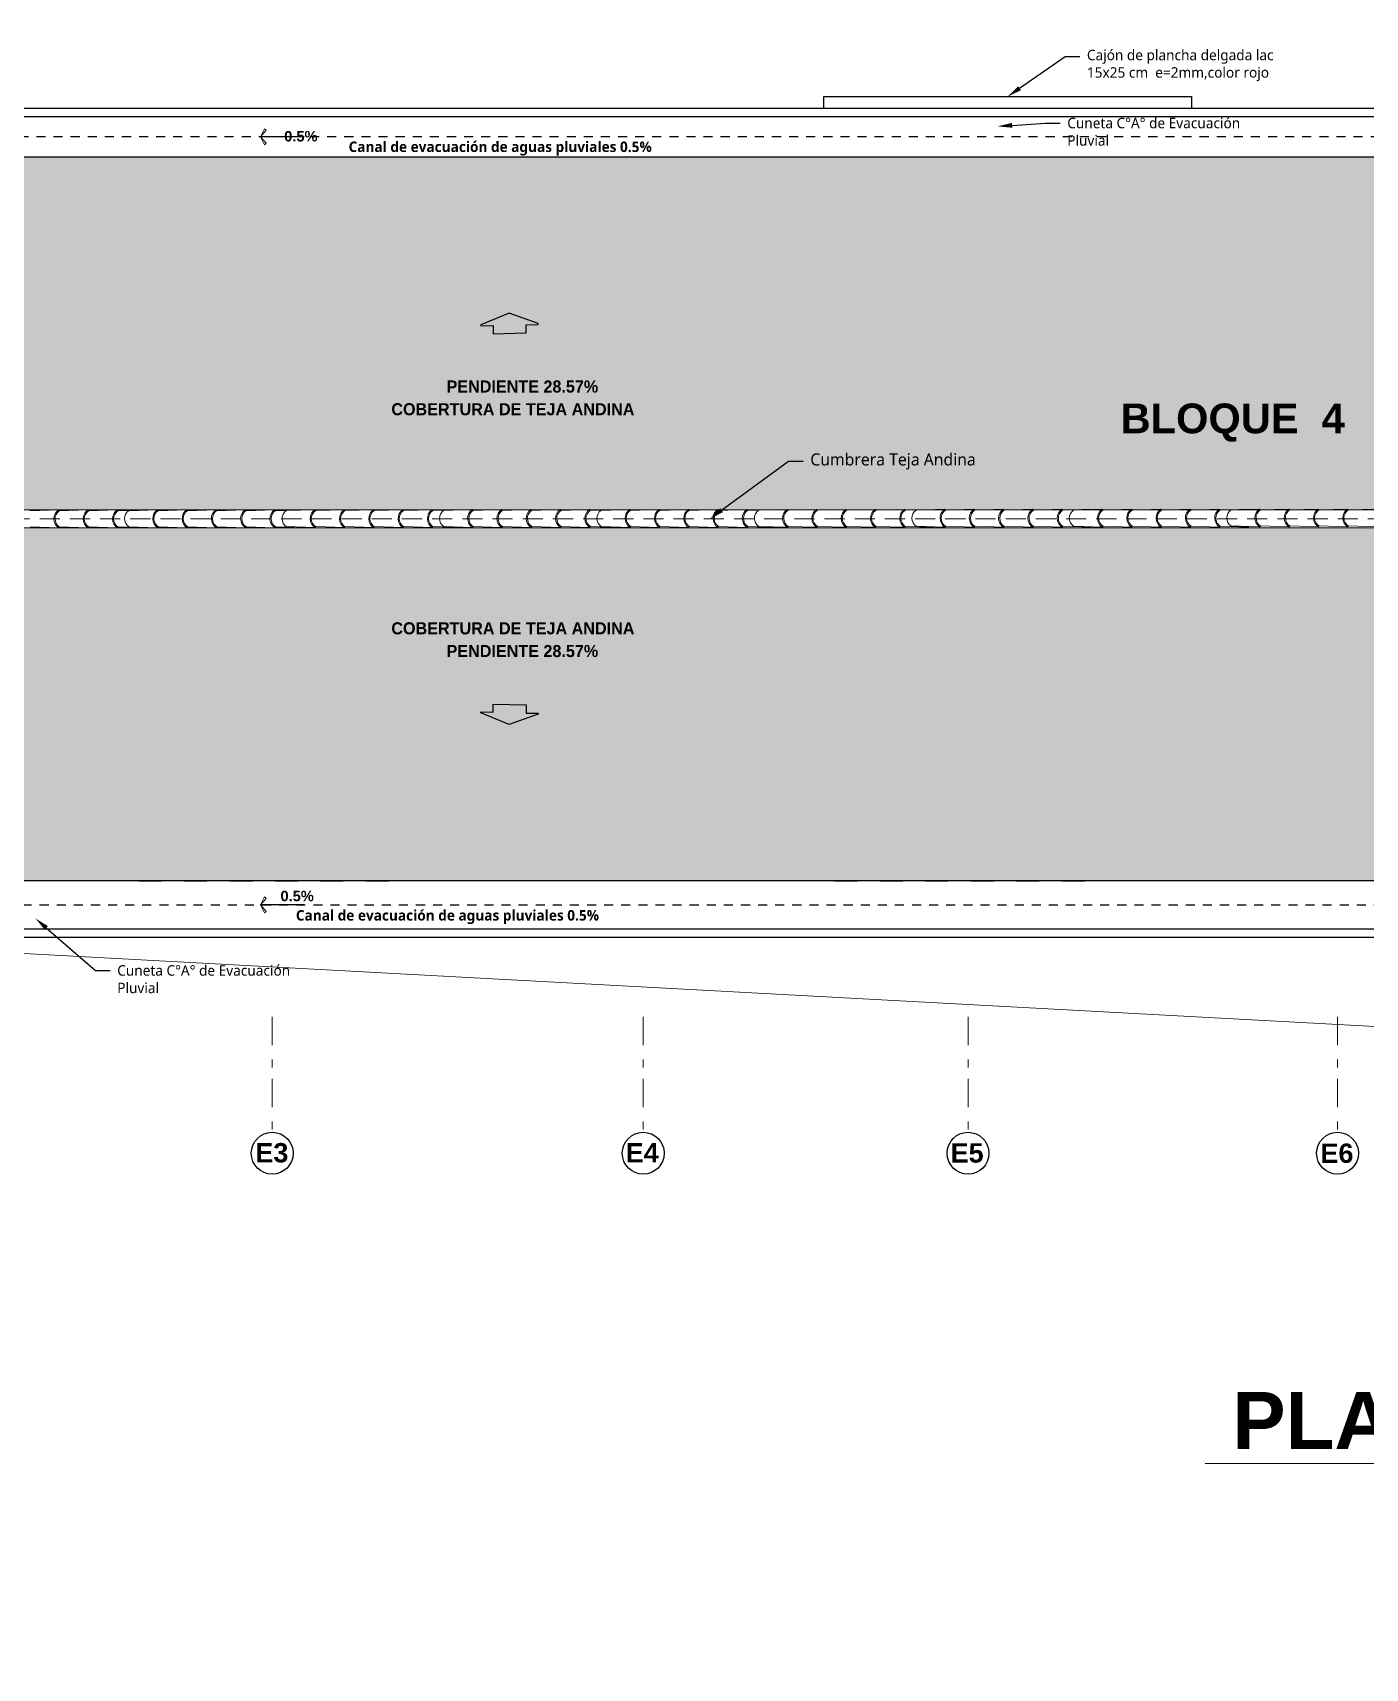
# Model space of a CAD drawing. Header units: metres. Extents: x 27 to 147, y -173 to 8.
# Drawn here: x 95.86 to 112.41, y -70.51 to -50.19 of the extents above; entities that cross this region are included whole.
import ezdxf
from ezdxf import colors
from ezdxf.entities.mleader import LeaderData, LeaderLine
from ezdxf.enums import TextEntityAlignment as Align
from ezdxf.math import Vec2, Vec3

# ---------------------------------------------------------------- set-up
doc = ezdxf.new("R2010")
doc.units = ezdxf.units.M
for name, pattern in [('Dashed', [0.564444, 0.282222, -0.282222]), ('DASHED2', [0.375, 0.25, -0.125]), ('Dot & Dashed', [0.670278, 0.352778, -0.176389, 0, -0.141111]), ('HIDDEN2', [0.1875, 0.125, -0.0625])]:
    doc.linetypes.add(name, pattern=pattern)
for name, color, linetype, lineweight in [('2D Drafting - General_Pen_No__46', 7, 'Continuous', 25), ('cotas', 7, 'Continuous', 5), ('Cotas varias El', 253, 'Continuous', 13), ('Estructura CAJON', 7, 'Continuous', 25), ('GRAFO 0 BLANCO', 7, 'Continuous', 0), ('grafo 2', 31, 'Continuous', 20), ('GRAFO 4', 7, 'Continuous', 30), ('letras sr', 7, 'Continuous', 5), ('linea0016', 144, 'HIDDEN2', 9), ('Lineas Referencia', 73, 'Continuous', 13), ('teja andina', 252, 'Continuous', 0), ('TEJAS ANDINA', 253, 'Continuous', 0), ('TEXTOS-SUBTITULO', 7, 'Continuous', 30)]:
    doc.layers.add(name, color=color, linetype=linetype, lineweight=lineweight)
doc.layers.add('Estructura – Carga_Pen_No__87', color=7, linetype='Continuous', lineweight=20, true_color=0x6a6a6a)
doc.layers.add('Interior - Furniture _Pen_No__3', color=7, linetype='Continuous', lineweight=18, true_color=0xff6600)
doc.layers.add('perimetroooo', color=3, linetype='Continuous')
doc.styles.add('Generales', font='trebuc.ttf', dxfattribs={"height": 0.1})
doc.styles.add('GENERATED_STYLE_1', font='arialbd.ttf')
doc.styles.add('GENERATED_STYLE_2', font='arial.ttf')
doc.styles.add('Santa Rosa 1 50', font='trebuc.ttf')
doc.styles.add('TURBO_BASS', font='swisseb.ttf')

# ---------------------------------------------------------------- blocks, each defined once
blk = doc.blocks.new('FLECHA')
at = {"layer": 'grafo 2', "ltscale": 0.05}
for p, q in [((674350.407, 8489809.493, -2.952), (674350.357, 8489809.393, -2.952)), ((674350.407, 8489809.493, -2.952), (674350.426, 8489809.474, -2.952)), ((674350.426, 8489809.474, -2.952), (674350.357, 8489809.393, -2.952)), ((674350.426, 8489809.312, -2.952), (674350.357, 8489809.393, -2.952)), ((674350.407, 8489809.293, -2.952), (674350.426, 8489809.312, -2.952))]:
    blk.add_line(p, q, dxfattribs=at)
at = {"layer": 'grafo 2', "lineweight": 25}
blk.add_line((674350.899, 8489809.393, -2.952), (674350.357, 8489809.393, -2.952), dxfattribs=at)
at = {"layer": 'grafo 2'}
blk.add_line((674350.357, 8489809.393, -2.952), (674350.407, 8489809.293, -2.952), dxfattribs=at)

msp = doc.modelspace()

# ---------------------------------------------------------------- hatches: boundary and pattern name
at = {"layer": 'Interior - Furniture _Pen_No__3', "true_color": 0x939598}
h = msp.add_hatch(color=252, dxfattribs=at)
h.dxf.hatch_style = 1
h.paths.add_polyline_path([(101.987, -53.922), (101.985, -53.82), (102.136, -53.816), (102.135, -53.807), (101.776, -53.678), (101.424, -53.823), (101.424, -53.833), (101.575, -53.829), (101.577, -53.932)])
h = msp.add_hatch(color=252, dxfattribs=at)
h.dxf.hatch_style = 1
h.paths.add_polyline_path([(101.577, -58.532), (101.575, -58.634), (101.424, -58.631), (101.424, -58.641), (101.776, -58.785), (102.135, -58.657), (102.136, -58.647), (101.985, -58.644), (101.987, -58.541)])
at = {"layer": 'TEJAS ANDINA'}
h = msp.add_hatch(dxfattribs=at)
h.set_pattern_fill('SPANTIL1', color=256, scale=0.2, angle=180, style=2, pattern_type=2)
h.set_pattern_definition([(94.9697, (287.440507, 279.360739), (0.1999982614, -2.4000002103), [0.1846944, -4.4326642]), (0, (287.4245, 279.54474), (0.2, 0.2), [0.016, -0.184]), (180, (287.6245, 279.56074), (-0.2, -0.2), [0.056, -0.144]), (270, (287.5685, 279.56074), (0.2, -0.2), [0.02, -0.18]), (90, (287.4405, 279.54074), (-0.2, 0.2), [0.02, -0.18]), (180, (287.4405, 279.56074), (-0.2, -0.2), [0.016, -0.184]), (180, (287.6245, 279.54474), (-0.2, -0.2), [0.04, -0.16]), (265.0303, (287.584507, 279.544739), (-0.1999982614, -2.4000002103), [0.1846944, -4.4326642]), (232.6961, (287.584507, 279.534739), (2.59999717798, 3.40000214834), [0.0528016, -5.22735]), (198.4349, (287.55251, 279.49274), (-0.400000087, -0.199999681), [0.0505964, -0.581859]), (161.5651, (287.50451, 279.47674), (0.400000087, -0.199999681), [0.0505964, -0.581859]), (127.3039, (287.456507, 279.492739), (-2.59999717798, 3.40000214834), [0.0528016, -5.22735]), (200.2249, (287.542507, 279.506739), (2.19999945287, 0.80000166712), [0.040497, -4.0091944]), (159.7751, (287.504507, 279.492739), (-2.19999945287, 0.80000166712), [0.040497, -4.0091944]), (127.4054, (287.466507, 279.506739), (-2.00000199052, 2.599998493), [0.0428018, -4.237385]), (232.5946, (287.568507, 279.540739), (2.00000199052, 2.599998493), [0.0428018, -4.237385])])
h.paths.add_polyline_path([(126.118, -56.105), (130.481, -51.736), (90.849, -51.736), (95.237, -56.129), (113.92, -56.114)])
h = msp.add_hatch(dxfattribs=at)
h.set_pattern_fill('SPANTIL1', color=256, scale=0.2, style=2, pattern_type=2)
h.set_pattern_definition([(274.9697, (287.808507, 279.760739), (-0.1999982614, 2.4000002103), [0.1846944, -4.4326642]), (180, (287.8245, 279.57674), (-0.2, -0.2), [0.016, -0.184]), (0, (287.6245, 279.56074), (0.2, 0.2), [0.056, -0.144]), (90, (287.6805, 279.56074), (-0.2, 0.2), [0.02, -0.18]), (270, (287.8085, 279.58074), (0.2, -0.2), [0.02, -0.18]), (0, (287.8085, 279.56074), (0.2, 0.2), [0.016, -0.184]), (0, (287.6245, 279.57674), (0.2, 0.2), [0.04, -0.16]), (85.0303, (287.664507, 279.576739), (0.1999982614, 2.4000002103), [0.1846944, -4.4326642]), (52.6961, (287.664507, 279.586739), (-2.59999717798, -3.40000214834), [0.0528016, -5.22735]), (18.4349, (287.69651, 279.62874), (0.400000087, 0.199999681), [0.0505964, -0.581859]), (341.5651, (287.74451, 279.64474), (-0.400000087, 0.199999681), [0.0505964, -0.581859]), (307.3039, (287.792507, 279.628739), (2.59999717798, -3.40000214834), [0.0528016, -5.22735]), (20.2249, (287.706507, 279.614739), (-2.19999945287, -0.80000166712), [0.040497, -4.0091944]), (339.7751, (287.744507, 279.628739), (2.19999945287, -0.80000166712), [0.040497, -4.0091944]), (307.4054, (287.782507, 279.614739), (2.00000199052, -2.599998493), [0.0428018, -4.237385]), (52.5946, (287.680507, 279.580739), (-2.00000199052, -2.599998493), [0.0428018, -4.237385])])
h.paths.add_polyline_path([(95.235, -56.337), (90.849, -60.728), (130.479, -60.728), (126.102, -56.347), (107.418, -56.342)])

# ---------------------------------------------------------------- linework, layer by layer
at = {"layer": 'cotas', "color": 7}
msp.add_line((110.42, -67.968), (130.041, -67.968), dxfattribs=at)
at = {"layer": 'Cotas varias El', "linetype": 'Dot & Dashed'}
for p, q in [((98.831, -62.418), (98.831, -63.852)), ((103.44, -62.418), (103.44, -63.852)), ((107.475, -62.418), (107.475, -63.852)), ((112.065, -62.418), (112.065, -63.852))]:
    msp.add_line(p, q, dxfattribs=at)
at = {"layer": 'Estructura CAJON'}
msp.add_lwpolyline([(105.683, -51.136), (105.683, -50.986), (110.253, -50.986), (110.253, -51.136)], close=True, dxfattribs=at)
at = {"layer": 'Estructura – Carga_Pen_No__87', "linetype": 'DASHED2', "flags": 128}
msp.add_lwpolyline([(95.193, -56.232), (126.135, -56.232)], dxfattribs=at)
at = {"layer": 'GRAFO 0 BLANCO', "color": 7}
msp.add_lwpolyline([(128.571, -2.288), (139.003, -54.576), (139.003, -54.576), (139.003, -54.576), (139.003, -54.576), (139.003, -54.576), (139.003, -54.576), (139.003, -54.576), (139.003, -54.576), (139.003, -54.576), (139.003, -54.576), (140.661, -64.057), (140.661, -64.057), (140.661, -64.057), (140.661, -64.057), (140.661, -64.057), (140.661, -64.057), (88.078, -61.217), (88.078, -71.03), (33.094, -68.411)], dxfattribs=at)
at = {"layer": 'GRAFO 4', "linetype": 'Continuous'}
for p, q in [((131.235, -51.136), (90.093, -51.136)), ((90.193, -51.236), (131.135, -51.236)), ((130.535, -61.328), (90.793, -61.328)), ((90.693, -61.428), (130.635, -61.428))]:
    msp.add_line(p, q, dxfattribs=at)
at = {"layer": 'GRAFO 4', "linetype": 'Continuous', "flags": 128}
for points in [[(102.136, -53.816), (102.135, -53.807), (101.776, -53.678), (101.424, -53.823), (101.424, -53.833), (101.575, -53.829), (101.577, -53.932), (101.987, -53.922), (101.985, -53.82)], [(102.136, -58.647), (102.135, -58.657), (101.776, -58.785), (101.424, -58.641), (101.424, -58.631), (101.575, -58.634), (101.577, -58.532), (101.987, -58.541), (101.985, -58.644)]]:
    msp.add_lwpolyline(points, close=True, dxfattribs=at)
at = {"layer": 'GRAFO 4', "linetype": 'Continuous'}
for centre in [(98.831, -64.112), (103.44, -64.112), (107.475, -64.112), (112.065, -64.112)]:
    msp.add_circle(centre, 0.26, dxfattribs=at)
at = {"layer": 'linea0016', "linetype": 'HIDDEN2', "lineweight": 30, "ltscale": 0.9, "flags": 128}
msp.add_lwpolyline([(130.885, -61.028), (130.885, -51.486), (90.443, -51.486), (90.443, -61.028)], close=True, dxfattribs=at)
at = {"layer": 'perimetroooo', "color": 252}
msp.add_lwpolyline([(90.693, -51.736), (130.635, -51.736), (130.635, -60.728), (90.693, -60.728)], close=True, dxfattribs=at)
at = {"layer": 'perimetroooo', "color": 1, "linetype": 'Dashed'}
for points in [[(97.174, -60.728), (100.474, -60.728)], [(105.818, -60.728), (109.117, -60.728)]]:
    msp.add_lwpolyline(points, dxfattribs=at)
at = {"layer": 'teja andina'}
for p, q in [((95.821, -56.133), (96.177, -56.122)), ((96.177, -56.122), (96.185, -56.133)), ((96.177, -56.122), (96.185, -56.133)), ((96.185, -56.133), (96.541, -56.122)), ((96.185, -56.133), (96.541, -56.122)), ((96.541, -56.122), (96.549, -56.133)), ((96.541, -56.122), (96.549, -56.133)), ((96.549, -56.133), (96.905, -56.122)), ((96.905, -56.122), (96.913, -56.133)), ((96.913, -56.133), (97.269, -56.122)), ((97.049, -56.132), (97.405, -56.12)), ((97.049, -56.132), (97.405, -56.12)), ((97.405, -56.12), (97.413, -56.132)), ((97.405, -56.12), (97.413, -56.132)), ((97.413, -56.132), (97.769, -56.12)), ((97.769, -56.12), (97.777, -56.132)), ((97.777, -56.132), (98.133, -56.12)), ((98.133, -56.12), (98.141, -56.132)), ((98.133, -56.12), (98.141, -56.132)), ((98.141, -56.132), (98.497, -56.12)), ((98.141, -56.132), (98.497, -56.12)), ((98.497, -56.12), (98.505, -56.132)), ((98.497, -56.12), (98.505, -56.132)), ((98.505, -56.132), (98.861, -56.12)), ((98.861, -56.12), (98.869, -56.132)), ((98.869, -56.132), (99.225, -56.12)), ((99.005, -56.13), (99.361, -56.119)), ((99.005, -56.13), (99.361, -56.119)), ((99.361, -56.119), (99.369, -56.13)), ((99.361, -56.119), (99.369, -56.13)), ((99.369, -56.13), (99.725, -56.119)), ((99.725, -56.119), (99.733, -56.13)), ((99.733, -56.13), (100.089, -56.119)), ((100.089, -56.119), (100.097, -56.13)), ((100.089, -56.119), (100.097, -56.13)), ((100.097, -56.13), (100.453, -56.119)), ((100.097, -56.13), (100.453, -56.119)), ((100.453, -56.119), (100.461, -56.13)), ((100.453, -56.119), (100.461, -56.13)), ((100.461, -56.13), (100.817, -56.119)), ((100.817, -56.119), (100.825, -56.13)), ((100.825, -56.13), (101.181, -56.119)), ((100.961, -56.129), (101.317, -56.117)), ((100.961, -56.129), (101.317, -56.117)), ((101.317, -56.117), (101.325, -56.129)), ((101.317, -56.117), (101.325, -56.129)), ((101.325, -56.129), (101.681, -56.117)), ((101.681, -56.117), (101.689, -56.129)), ((101.689, -56.129), (102.045, -56.117)), ((102.045, -56.117), (102.053, -56.129)), ((102.045, -56.117), (102.053, -56.129)), ((102.053, -56.129), (102.409, -56.117)), ((102.053, -56.129), (102.409, -56.117)), ((102.409, -56.117), (102.417, -56.129)), ((102.409, -56.117), (102.417, -56.129)), ((102.417, -56.129), (102.773, -56.117)), ((102.773, -56.117), (102.781, -56.129)), ((102.781, -56.129), (103.137, -56.117)), ((102.917, -56.128), (103.273, -56.116)), ((102.917, -56.128), (103.273, -56.116)), ((103.273, -56.116), (103.281, -56.128)), ((103.273, -56.116), (103.281, -56.128)), ((103.281, -56.128), (103.637, -56.116)), ((103.637, -56.116), (103.645, -56.128)), ((103.645, -56.128), (104.001, -56.116)), ((104.001, -56.116), (104.009, -56.128)), ((104.001, -56.116), (104.009, -56.128)), ((104.009, -56.128), (104.365, -56.116)), ((104.009, -56.128), (104.365, -56.116)), ((104.365, -56.116), (104.373, -56.128)), ((104.365, -56.116), (104.373, -56.128)), ((104.373, -56.128), (104.729, -56.116)), ((104.729, -56.116), (104.737, -56.128)), ((104.737, -56.128), (105.093, -56.116)), ((104.873, -56.126), (105.229, -56.115)), ((104.873, -56.126), (105.229, -56.115)), ((105.229, -56.115), (105.237, -56.126)), ((105.229, -56.115), (105.237, -56.126)), ((105.237, -56.126), (105.593, -56.115)), ((105.593, -56.115), (105.601, -56.126)), ((105.601, -56.126), (105.957, -56.115)), ((105.957, -56.115), (105.965, -56.126)), ((105.957, -56.115), (105.965, -56.126)), ((105.965, -56.126), (106.321, -56.115)), ((105.965, -56.126), (106.321, -56.115)), ((106.321, -56.115), (106.329, -56.126)), ((106.321, -56.115), (106.329, -56.126)), ((106.329, -56.126), (106.685, -56.115)), ((106.685, -56.115), (106.693, -56.126)), ((106.693, -56.126), (107.049, -56.115)), ((106.829, -56.125), (107.185, -56.113)), ((106.829, -56.125), (107.185, -56.113)), ((107.185, -56.113), (107.193, -56.125)), ((107.185, -56.113), (107.193, -56.125)), ((107.193, -56.125), (107.549, -56.113)), ((107.549, -56.113), (107.557, -56.125)), ((107.557, -56.125), (107.913, -56.113)), ((107.913, -56.113), (107.921, -56.125)), ((107.913, -56.113), (107.921, -56.125)), ((107.921, -56.125), (108.277, -56.113)), ((107.921, -56.125), (108.277, -56.113)), ((108.277, -56.113), (108.285, -56.125)), ((108.277, -56.113), (108.285, -56.125)), ((108.285, -56.125), (108.641, -56.113)), ((108.641, -56.113), (108.649, -56.125)), ((108.649, -56.125), (109.005, -56.113)), ((108.785, -56.123), (109.141, -56.112)), ((108.785, -56.123), (109.141, -56.112)), ((109.141, -56.112), (109.149, -56.123)), ((109.141, -56.112), (109.149, -56.123)), ((109.149, -56.123), (109.505, -56.112)), ((109.505, -56.112), (109.513, -56.123)), ((109.513, -56.123), (109.869, -56.112)), ((109.869, -56.112), (109.877, -56.123)), ((109.869, -56.112), (109.877, -56.123)), ((109.877, -56.123), (110.233, -56.112)), ((109.877, -56.123), (110.233, -56.112)), ((110.233, -56.112), (110.241, -56.123)), ((110.233, -56.112), (110.241, -56.123)), ((110.241, -56.123), (110.597, -56.112)), ((110.597, -56.112), (110.605, -56.123)), ((110.605, -56.123), (110.961, -56.112)), ((110.741, -56.122), (111.097, -56.11)), ((110.741, -56.122), (111.097, -56.11)), ((111.097, -56.11), (111.105, -56.122)), ((111.097, -56.11), (111.105, -56.122)), ((111.105, -56.122), (111.461, -56.11)), ((111.461, -56.11), (111.469, -56.122)), ((111.469, -56.122), (111.825, -56.11)), ((111.825, -56.11), (111.833, -56.122)), ((111.825, -56.11), (111.833, -56.122)), ((111.833, -56.122), (112.189, -56.11)), ((111.833, -56.122), (112.189, -56.11)), ((112.189, -56.11), (112.197, -56.122)), ((112.189, -56.11), (112.197, -56.122)), ((112.197, -56.122), (112.553, -56.11)), ((95.823, -56.332), (96.179, -56.344)), ((96.179, -56.344), (96.187, -56.332)), ((96.187, -56.332), (96.543, -56.344)), ((96.543, -56.344), (96.551, -56.332)), ((96.543, -56.344), (96.551, -56.332)), ((96.551, -56.332), (96.907, -56.344)), ((96.907, -56.344), (96.915, -56.332)), ((96.915, -56.332), (97.271, -56.344)), ((97.051, -56.331), (97.408, -56.342)), ((97.051, -56.331), (97.408, -56.342)), ((97.408, -56.342), (97.415, -56.331)), ((97.408, -56.342), (97.415, -56.331)), ((97.415, -56.331), (97.772, -56.342)), ((97.772, -56.342), (97.779, -56.331)), ((97.779, -56.331), (98.136, -56.342)), ((98.136, -56.342), (98.143, -56.331)), ((98.143, -56.331), (98.499, -56.342)), ((98.499, -56.342), (98.507, -56.331)), ((98.499, -56.342), (98.507, -56.331)), ((98.507, -56.331), (98.863, -56.342)), ((98.863, -56.342), (98.871, -56.33)), ((98.871, -56.33), (99.227, -56.342)), ((99.007, -56.329), (99.364, -56.341)), ((99.007, -56.329), (99.364, -56.341)), ((99.364, -56.341), (99.371, -56.329)), ((99.364, -56.341), (99.371, -56.329)), ((99.371, -56.329), (99.728, -56.341)), ((99.728, -56.341), (99.735, -56.329)), ((99.735, -56.329), (100.092, -56.341)), ((100.092, -56.341), (100.099, -56.329)), ((100.099, -56.329), (100.455, -56.341)), ((100.455, -56.341), (100.463, -56.329)), ((100.455, -56.341), (100.463, -56.329)), ((100.463, -56.329), (100.819, -56.341)), ((100.819, -56.341), (100.827, -56.329)), ((100.827, -56.329), (101.183, -56.341)), ((100.964, -56.328), (101.32, -56.339)), ((100.964, -56.328), (101.32, -56.339)), ((101.32, -56.339), (101.327, -56.328)), ((101.32, -56.339), (101.327, -56.328)), ((101.327, -56.328), (101.684, -56.339)), ((101.684, -56.339), (101.691, -56.328)), ((101.691, -56.328), (102.048, -56.339)), ((102.048, -56.339), (102.055, -56.328)), ((102.055, -56.328), (102.412, -56.339)), ((102.412, -56.339), (102.419, -56.328)), ((102.412, -56.339), (102.419, -56.328)), ((102.419, -56.328), (102.775, -56.339)), ((102.775, -56.339), (102.783, -56.328)), ((102.783, -56.328), (103.139, -56.339)), ((102.92, -56.326), (103.276, -56.338)), ((102.92, -56.326), (103.276, -56.338)), ((103.276, -56.338), (103.283, -56.326)), ((103.276, -56.338), (103.283, -56.326)), ((103.283, -56.326), (103.64, -56.338)), ((103.64, -56.338), (103.647, -56.326)), ((103.647, -56.326), (104.004, -56.338)), ((104.004, -56.338), (104.011, -56.326)), ((104.011, -56.326), (104.368, -56.338)), ((104.368, -56.338), (104.375, -56.326)), ((104.368, -56.338), (104.375, -56.326)), ((104.375, -56.326), (104.731, -56.338)), ((104.731, -56.338), (104.739, -56.326)), ((104.739, -56.326), (105.095, -56.338)), ((104.876, -56.325), (105.232, -56.337)), ((104.876, -56.325), (105.232, -56.337)), ((105.232, -56.337), (105.24, -56.325)), ((105.232, -56.337), (105.24, -56.325)), ((105.24, -56.325), (105.596, -56.336)), ((105.596, -56.336), (105.603, -56.325)), ((105.603, -56.325), (105.96, -56.336)), ((105.96, -56.336), (105.967, -56.325)), ((105.967, -56.325), (106.324, -56.336)), ((106.324, -56.336), (106.331, -56.325)), ((106.324, -56.336), (106.331, -56.325)), ((106.331, -56.325), (106.688, -56.336)), ((106.688, -56.336), (106.695, -56.325)), ((106.695, -56.325), (107.051, -56.336)), ((106.832, -56.323), (107.188, -56.335)), ((106.832, -56.323), (107.188, -56.335)), ((107.188, -56.335), (107.196, -56.323)), ((107.188, -56.335), (107.196, -56.323)), ((107.196, -56.323), (107.552, -56.335)), ((107.552, -56.335), (107.559, -56.323)), ((107.559, -56.323), (107.916, -56.335)), ((107.916, -56.335), (107.923, -56.323)), ((107.923, -56.323), (108.28, -56.335)), ((108.28, -56.335), (108.287, -56.323)), ((108.28, -56.335), (108.287, -56.323)), ((108.287, -56.323), (108.644, -56.335)), ((108.644, -56.335), (108.651, -56.323)), ((108.651, -56.323), (109.007, -56.335)), ((108.788, -56.322), (109.144, -56.334)), ((108.788, -56.322), (109.144, -56.334)), ((109.144, -56.334), (109.152, -56.322)), ((109.144, -56.334), (109.152, -56.322)), ((109.152, -56.322), (109.508, -56.334)), ((109.508, -56.334), (109.516, -56.322)), ((109.516, -56.322), (109.872, -56.334)), ((109.872, -56.334), (109.879, -56.322)), ((109.879, -56.322), (110.236, -56.334)), ((110.236, -56.334), (110.243, -56.322)), ((110.236, -56.334), (110.243, -56.322)), ((110.243, -56.322), (110.6, -56.334)), ((110.6, -56.334), (110.607, -56.322)), ((110.607, -56.322), (110.964, -56.334)), ((110.744, -56.32), (111.1, -56.332)), ((110.744, -56.32), (111.1, -56.332)), ((111.1, -56.332), (111.108, -56.32)), ((111.1, -56.332), (111.108, -56.32)), ((111.108, -56.32), (111.464, -56.332)), ((111.464, -56.332), (111.472, -56.32)), ((111.472, -56.32), (111.828, -56.332)), ((111.828, -56.332), (111.835, -56.32)), ((111.835, -56.32), (112.192, -56.332)), ((112.192, -56.332), (112.199, -56.32)), ((112.192, -56.332), (112.199, -56.32)), ((112.199, -56.32), (112.556, -56.332))]:
    msp.add_line(p, q, dxfattribs=at)
for points in [[(130.479, -51.736), (126.089, -56.122), (95.238, -56.122), (90.849, -51.736)], [(90.849, -60.728), (95.238, -56.342), (126.089, -56.342), (130.479, -60.728)]]:
    msp.add_lwpolyline(points, close=True, dxfattribs=at)
for centre, radius in [((96.253, -56.232), 0.134), ((96.253, -56.232), 0.12), ((96.617, -56.232), 0.134), ((96.617, -56.232), 0.134), ((96.617, -56.232), 0.12), ((96.617, -56.232), 0.12), ((96.981, -56.232), 0.134), ((96.981, -56.232), 0.12), ((97.117, -56.23), 0.12), ((97.481, -56.23), 0.134), ((97.481, -56.23), 0.134), ((97.481, -56.23), 0.12), ((97.481, -56.23), 0.12), ((97.845, -56.23), 0.134), ((97.845, -56.23), 0.12), ((98.209, -56.23), 0.134), ((98.209, -56.23), 0.12), ((98.573, -56.23), 0.134), ((98.573, -56.23), 0.134), ((98.573, -56.23), 0.12), ((98.573, -56.23), 0.12), ((98.937, -56.23), 0.134), ((98.937, -56.23), 0.12), ((99.073, -56.229), 0.12), ((99.437, -56.229), 0.134), ((99.437, -56.229), 0.134), ((99.437, -56.229), 0.12), ((99.437, -56.229), 0.12), ((99.801, -56.229), 0.134), ((99.801, -56.229), 0.12), ((100.165, -56.229), 0.134), ((100.165, -56.229), 0.12), ((100.529, -56.229), 0.134), ((100.529, -56.229), 0.134), ((100.529, -56.229), 0.12), ((100.529, -56.229), 0.12), ((100.893, -56.229), 0.134), ((100.893, -56.229), 0.12), ((101.029, -56.228), 0.12), ((101.393, -56.228), 0.134), ((101.393, -56.228), 0.134), ((101.393, -56.228), 0.12), ((101.393, -56.228), 0.12), ((101.757, -56.228), 0.134), ((101.757, -56.228), 0.12), ((102.121, -56.227), 0.134), ((102.121, -56.227), 0.12), ((102.485, -56.227), 0.134), ((102.485, -56.227), 0.134), ((102.485, -56.227), 0.12), ((102.485, -56.227), 0.12), ((102.849, -56.227), 0.134), ((102.849, -56.227), 0.12), ((102.985, -56.226), 0.12), ((103.349, -56.226), 0.134), ((103.349, -56.226), 0.134), ((103.349, -56.226), 0.12), ((103.349, -56.226), 0.12), ((103.713, -56.226), 0.134), ((103.713, -56.226), 0.12), ((104.077, -56.226), 0.134), ((104.077, -56.226), 0.12), ((104.441, -56.226), 0.134), ((104.441, -56.226), 0.134), ((104.441, -56.226), 0.12), ((104.441, -56.226), 0.12), ((104.805, -56.226), 0.134), ((104.805, -56.226), 0.12), ((104.941, -56.225), 0.12), ((105.305, -56.225), 0.134), ((105.305, -56.225), 0.134), ((105.305, -56.225), 0.12), ((105.305, -56.225), 0.12), ((105.669, -56.225), 0.134), ((105.669, -56.225), 0.12), ((106.033, -56.225), 0.134), ((106.033, -56.225), 0.12), ((106.397, -56.225), 0.134), ((106.397, -56.225), 0.134), ((106.397, -56.225), 0.12), ((106.397, -56.225), 0.12), ((106.761, -56.225), 0.134), ((106.761, -56.225), 0.12), ((106.897, -56.223), 0.12), ((107.261, -56.223), 0.134), ((107.261, -56.223), 0.134), ((107.261, -56.223), 0.12), ((107.261, -56.223), 0.12), ((107.625, -56.223), 0.134), ((107.625, -56.223), 0.12), ((107.989, -56.223), 0.134), ((107.989, -56.223), 0.12), ((108.353, -56.223), 0.134), ((108.353, -56.223), 0.134), ((108.353, -56.223), 0.12), ((108.353, -56.223), 0.12), ((108.717, -56.223), 0.134), ((108.717, -56.223), 0.12), ((108.853, -56.222), 0.12), ((109.217, -56.222), 0.134), ((109.217, -56.222), 0.134), ((109.217, -56.222), 0.12), ((109.217, -56.222), 0.12), ((109.581, -56.222), 0.134), ((109.581, -56.222), 0.12), ((109.945, -56.222), 0.134), ((109.945, -56.222), 0.12), ((110.309, -56.222), 0.134), ((110.309, -56.222), 0.134), ((110.309, -56.222), 0.12), ((110.309, -56.222), 0.12), ((110.673, -56.222), 0.134), ((110.673, -56.222), 0.12), ((110.809, -56.22), 0.12), ((111.173, -56.22), 0.134), ((111.173, -56.22), 0.134), ((111.173, -56.22), 0.12), ((111.173, -56.22), 0.12), ((111.537, -56.22), 0.134), ((111.537, -56.22), 0.12), ((111.901, -56.22), 0.134), ((111.901, -56.22), 0.12), ((112.265, -56.22), 0.134), ((112.265, -56.22), 0.134), ((112.265, -56.22), 0.12), ((112.265, -56.22), 0.12)]:
    msp.add_arc(centre, radius, 124.6111, 236.7943, dxfattribs=at)
for p in [(96.549, -56.133), (97.413, -56.132), (98.505, -56.132), (99.369, -56.13), (100.461, -56.13), (101.325, -56.129), (102.417, -56.129), (103.281, -56.128), (104.373, -56.128), (105.237, -56.126), (106.329, -56.126), (107.193, -56.125), (108.285, -56.125), (109.149, -56.123), (110.241, -56.123), (111.105, -56.122), (112.197, -56.122), (96.551, -56.332), (97.415, -56.331), (98.507, -56.331), (99.371, -56.329), (100.463, -56.329), (101.327, -56.328), (102.419, -56.328), (103.283, -56.326), (104.375, -56.326), (105.24, -56.325), (106.331, -56.325), (107.196, -56.323), (108.287, -56.323), (109.152, -56.322), (110.243, -56.322), (111.108, -56.32), (112.199, -56.32)]:
    msp.add_point(p, dxfattribs=at)

# ---------------------------------------------------------------- block references
at = {"layer": 'Lineas Referencia'}
for p in [(-674251.671, -8489860.879, 2.952), (-674251.671, -8489870.421, 2.952)]:
    msp.add_blockref('FLECHA', p, dxfattribs=at)

# ---------------------------------------------------------------- texts
at = {"char_height": 0.24, "attachment_point": 3, "rotation": 360, "style": 'GENERATED_STYLE_1'}
for s, insert in [('E3', (99.032, -63.986)), ('E4', (103.633, -63.986)), ('E5', (107.669, -63.989)), ('E6', (112.263, -63.992))]:
    msp.add_mtext(s, dxfattribs=dict(at, insert=insert))
at = {"layer": '2D Drafting - General_Pen_No__46', "char_height": 0.13, "attachment_point": 7, "style": 'GENERATED_STYLE_2'}
for s, insert in [('{\\fSansSerif|b1|i0|c2|p2;0.5%}', (98.98, -51.546)), ('{\\fTrebuchet MS|b1|i0|c0|p34;Canal de evacuación de aguas pluviales 0.5%}', (99.78, -51.719)), ('{\\fSansSerif|b1|i0|c2|p2;0.5%}', (98.934, -60.984)), ('{\\fTrebuchet MS|b1|i0|c0|p34;Canal de evacuación de aguas pluviales 0.5%}', (99.125, -61.266))]:
    msp.add_mtext(s, dxfattribs=dict(at, insert=insert))
at = {"layer": 'letras sr', "color": 7, "char_height": 0.15, "width": 3.44388, "style": 'Santa Rosa 1 50'}
for s, insert, attachment_point in [('\\A1;{\\fCentury Gothic|b1|i0|c0|p34;PENDIENTE 28.57%}', (100.997, -54.513, -0.029), 1), ('\\A1;{\\fCentury Gothic|b1|i0|c0|p34;COBERTURA DE TEJA ANDINA}', (100.311, -54.795, -0.029), 1), ('\\A1;{\\fCentury Gothic|b1|i0|c0|p34;COBERTURA DE TEJA ANDINA}', (100.311, -57.669, -0.029), 7), ('\\A1;{\\fCentury Gothic|b1|i0|c0|p34;PENDIENTE 28.57%}', (100.997, -57.951, -0.029), 7)]:
    msp.add_mtext(s, dxfattribs=dict(at, insert=insert, attachment_point=attachment_point))
at = {"layer": 'TEXTOS-SUBTITULO', "style": 'TURBO_BASS'}
msp.add_text('BLOQUE  4', height=0.3697, dxfattribs=at).set_placement((110.763, -55.169, 0), align=Align.CENTER)
msp.add_text('PLANIMETRÍA GENERAL 4TO NIVEL', height=0.70977, dxfattribs=at).set_placement((110.759, -67.788))

# ---------------------------------------------------------------- leaders
at = {"layer": 'letras sr'}
ml = msp.add_multileader_mtext('Standard', dxfattribs=at)
ml.set_content('Cajón de plancha delgada lac\\P15x25 cm  e=2mm,color rojo  ', color=256, style='Generales')
ml.set_leader_properties()
ml.build(insert=Vec2(0, 0))
ml.multileader.update_dxf_attribs({"text_right_attachment_type": 6, "dogleg_length": 0.183, "arrow_head_size": 0.18})
ctx = ml.context
ctx.base_point, ctx.char_height, ctx.arrow_head_size, ctx.landing_gap_size, ctx.plane_origin = Vec3(108.862, -50.489), 0.13, 0.18, 0.09, Vec3(108.419, -50.093)
ctx.right_attachment = 6
notes = []
notes.append((ctx, [(0, (1, 1, 0), (108.68, -50.489), (1, 0), 0.183, [(0, [(107.968, -50.986)], 0, [])])]))
ctx.mtext.insert, ctx.mtext.width, ctx.mtext.flow_direction = Vec3(108.952, -50.405), 2.54108, 5
ml = msp.add_multileader_mtext('Standard', dxfattribs=at)
ml.set_content('Cuneta C°A° de Evacuación Pluvial', color=256, style='Santa Rosa 1 50')
ml.set_leader_properties()
ml.build(insert=Vec2(0, 0))
ml.multileader.update_dxf_attribs({"text_right_attachment_type": 6, "dogleg_length": 0.36, "arrow_head_size": 0.18})
ctx = ml.context
ctx.base_point, ctx.char_height, ctx.arrow_head_size, ctx.landing_gap_size, ctx.plane_origin = Vec3(108.618, -51.316), 0.13, 0.18, 0.09, Vec3(108.184, -50.342)
ctx.right_attachment = 6
notes.append((ctx, [(0, (1, 1, 0), (108.436, -51.316), (1, 0), 0.183, [(0, [(107.843, -51.356)], 0, [])])]))
ctx.mtext.insert, ctx.mtext.width, ctx.mtext.flow_direction = Vec3(108.708, -51.25), 2.14874, 5
at = {"layer": 'letras sr', "color": 7}
ml = msp.add_multileader_mtext('Standard', dxfattribs=at)
ml.set_content('Cumbrera Teja Andina', color=7, style='Santa Rosa 1 50')
ml.set_leader_properties()
ml.build(insert=Vec2(0, 0))
ml.multileader.update_dxf_attribs({"text_right_attachment_type": 6, "dogleg_length": 0.36, "arrow_head_size": 0.18})
ctx = ml.context
ctx.base_point, ctx.char_height, ctx.arrow_head_size, ctx.landing_gap_size, ctx.plane_origin = Vec3(105.426, -55.515), 0.15, 0.18, 0.09, Vec3(104.611, -55.218)
ctx.right_attachment = 6
notes.append((ctx, [(0, (1, 1, 0), (105.244, -55.515), (1, 0), 0.183, [(0, [(104.269, -56.232)], 0, [])])]))
ctx.mtext.insert, ctx.mtext.width, ctx.mtext.flow_direction = Vec3(105.516, -55.419), 2.14874, 5
at = {"layer": 'letras sr'}
ml = msp.add_multileader_mtext('Standard', dxfattribs=at)
ml.set_content('Cuneta C°A° de Evacuación Pluvial', color=256, style='Santa Rosa 1 50')
ml.set_leader_properties()
ml.build(insert=Vec2(0, 0))
ml.multileader.update_dxf_attribs({"text_right_attachment_type": 6, "dogleg_length": 0.36, "arrow_head_size": 0.18})
ctx = ml.context
ctx.base_point, ctx.char_height, ctx.arrow_head_size, ctx.landing_gap_size, ctx.plane_origin = Vec3(96.816, -61.843), 0.13, 0.18, 0.09, Vec3(96.001, -61.546)
ctx.right_attachment = 6
notes.append((ctx, [(0, (1, 1, 0), (96.634, -61.843), (1, 0), 0.183, [(0, [(95.889, -61.195)], 0, [])])]))
ctx.mtext.insert, ctx.mtext.width, ctx.mtext.flow_direction = Vec3(96.906, -61.777), 2.14874, 5
for ctx, leaders in notes:
    for number, flags, end, landing, length, lines in leaders:
        leader = LeaderData()
        leader.index, (leader.has_last_leader_line, leader.has_dogleg_vector, leader.attachment_direction) = number, flags
        leader.last_leader_point, leader.dogleg_vector, leader.dogleg_length = Vec3(end), Vec3(landing), length
        for number, points, colour, breaks in lines:
            line = LeaderLine()
            line.index, line.vertices, line.color, line.breaks = number, Vec3.list(points), colors.encode_raw_color(colour), breaks
            leader.lines.append(line)
        ctx.leaders.append(leader)

doc.saveas('drawing.dxf')
